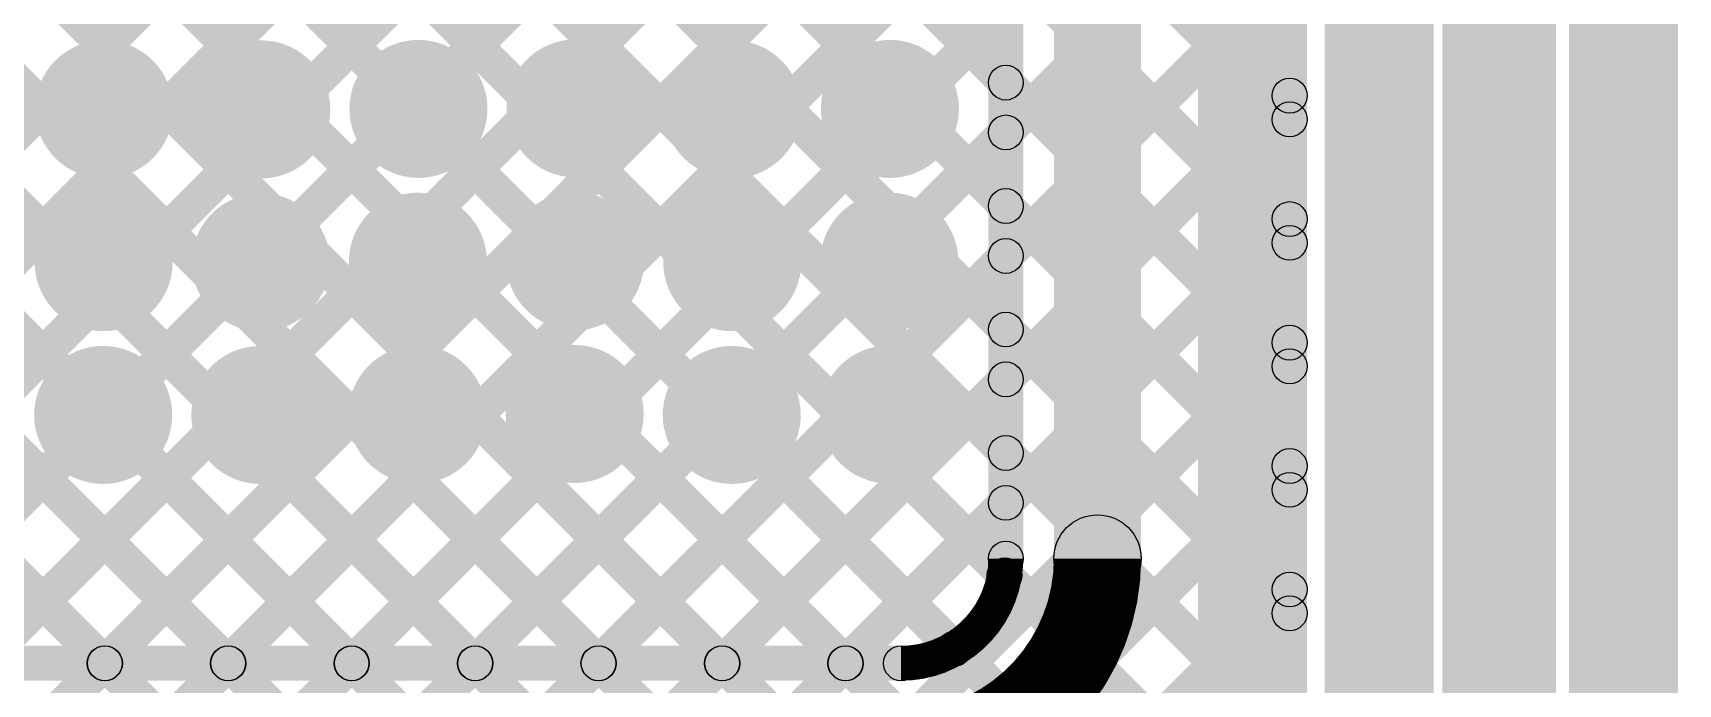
# Model space of a CAD drawing. Header units: millimetres. Extents: x -0.24 to 2.5, y 0 to 2.55.
# Drawn here: x 2.1111 to 2.488, y 0.7962 to 0.9454 of the extents above; entities that cross this region are included whole.
import ezdxf

# ---------------------------------------------------------------- set-up
doc = ezdxf.new("R2010")
doc.units = ezdxf.units.MM
doc.header["$MEASUREMENT"] = 0
for name, color, linetype in [('BottomLayer', 5, 'Continuous'), ('BottomSolder', 6, 'Continuous'), ('TopLayer', 1, 'Continuous'), ('TopSolder', 216, 'Continuous'), ('ViaHoleLayer', 16, 'Continuous')]:
    doc.layers.add(name, color=color, linetype=linetype)

msp = doc.modelspace()

# ---------------------------------------------------------------- hatches: boundary and pattern name
at = {"layer": 'BottomLayer'}
for points in [[(2.488, 0.483), (2.468, 0.483), (2.468, 2.146), (2.488, 2.146)], [(2.46, 0.572), (2.44, 0.572), (2.44, 2.08305), (2.46, 2.08305)], [(2.432, 0.5826), (2.41, 0.5826), (2.41, 1.967), (2.432, 1.967)], [(1.59671, 1.52424), (1.60236, 1.5299), (2.40183, 0.73044), (2.39617, 0.72478)], [(1.63789, 1.51135), (1.64354, 1.517), (2.40183, 0.75872), (2.39617, 0.75306)], [(1.58372, 1.50895), (1.58937, 1.5146), (2.40183, 0.70215), (2.39617, 0.69649)], [(1.66835, 1.50917), (1.674, 1.51483), (2.40183, 0.787), (2.39617, 0.78135)], [(1.56771, 1.49667), (1.57337, 1.50233), (2.40183, 0.67387), (2.39617, 0.66821)], [(1.5484, 1.48769), (1.55406, 1.49335), (2.40183, 0.64558), (2.39617, 0.63993)], [(1.5248, 1.48302), (1.53045, 1.48867), (2.2963, 0.72283), (2.29064, 0.71717)], [(1.50499, 1.47454), (1.51065, 1.48019), (2.26801, 0.72283), (2.26236, 0.71717)], [(1.49141, 1.45984), (1.49706, 1.46549), (2.17873, 0.78383), (2.17307, 0.77817)], [(1.48377, 1.43919), (1.48943, 1.44485), (2.15044, 0.78383), (2.14479, 0.77817)], [(2.02715, 1.17865), (2.03281, 1.18431), (2.40183, 0.81529), (2.39617, 0.80963)], [(2.05737, 1.17672), (2.06302, 1.18238), (2.40183, 0.84357), (2.39617, 0.83792)], [(2.08565, 1.17672), (2.09131, 1.18238), (2.40183, 0.87186), (2.39617, 0.8662)], [(2.403, 0.59171), (2.395, 0.59171), (2.395, 1.16904), (2.403, 1.16904)], [(1.94052, 0.69317), (1.93486, 0.69883), (2.39617, 1.16014), (2.40183, 1.15448)], [(1.36395, 0.17317), (1.3583, 0.17883), (2.3303, 1.15083), (2.33595, 1.14517)], [(1.89669, 0.67762), (1.89103, 0.68328), (2.35905, 1.15129), (2.3647, 1.14564)], [(2.14521, 1.14545), (2.15086, 1.15111), (2.40183, 0.90014), (2.39617, 0.89448)], [(2.17377, 1.14517), (2.17943, 1.15083), (2.40183, 0.92843), (2.39617, 0.92277)], [(1.98281, 0.70717), (1.97715, 0.71283), (2.39617, 1.13185), (2.40183, 1.12619)], [(2.01109, 0.70717), (2.00543, 0.71283), (2.39617, 1.10357), (2.40183, 1.09791)], [(2.03937, 0.70717), (2.03372, 0.71283), (2.39617, 1.07528), (2.40183, 1.06963)], [(2.13866, 0.77817), (2.133, 0.78383), (2.39617, 1.047), (2.40183, 1.04134)], [(2.16694, 0.77817), (2.16129, 0.78383), (2.39617, 1.01871), (2.40183, 1.01306)], [(2.19523, 0.77817), (2.18957, 0.78383), (2.39617, 0.99043), (2.40183, 0.98477)], [(2.20638, 0.76104), (2.20072, 0.7667), (2.39617, 0.96215), (2.40183, 0.95649)], [(2.22219, 0.74856), (2.21653, 0.75422), (2.39617, 0.93386), (2.40183, 0.9282)], [(2.22976, 0.72785), (2.2241, 0.7335), (2.39617, 0.90558), (2.40183, 0.89992)], [(2.24736, 0.71717), (2.24171, 0.72283), (2.39617, 0.87729), (2.40183, 0.87164)], [(2.27565, 0.71717), (2.26999, 0.72283), (2.39617, 0.84901), (2.40183, 0.84335)], [(2.30429, 0.71753), (2.29863, 0.72318), (2.39617, 0.82072), (2.40183, 0.81507)]]:
    msp.add_hatch(color=5, dxfattribs=at).paths.add_polyline_path(points)
h = msp.add_hatch(color=5, dxfattribs=at)
edge = h.paths.add_edge_path()
edge.add_arc((2.12744, 0.92789), 0.01181, 0, 360)
h = msp.add_hatch(color=5, dxfattribs=at)
edge = h.paths.add_edge_path()
edge.add_arc((2.16344, 0.92789), 0.01181, 0, 360)
h = msp.add_hatch(color=5, dxfattribs=at)
edge = h.paths.add_edge_path()
edge.add_arc((2.19944, 0.928), 0.01181, 0, 360)
h = msp.add_hatch(color=5, dxfattribs=at)
edge = h.paths.add_edge_path()
edge.add_arc((2.23544, 0.92811), 0.01181, 0, 360)
h = msp.add_hatch(color=5, dxfattribs=at)
edge = h.paths.add_edge_path()
edge.add_arc((2.27144, 0.92789), 0.01181, 0, 360)
h = msp.add_hatch(color=5, dxfattribs=at)
edge = h.paths.add_edge_path()
edge.add_arc((2.30744, 0.928), 0.01181, 0, 360)
h = msp.add_hatch(color=5, dxfattribs=at)
edge = h.paths.add_edge_path()
edge.add_arc((2.399, 0.93103), 0.004, 0, 360)
h = msp.add_hatch(color=5, dxfattribs=at)
edge = h.paths.add_edge_path()
edge.add_arc((2.399, 0.9256), 0.004, 0, 360)
h = msp.add_hatch(color=5, dxfattribs=at)
edge = h.paths.add_edge_path()
edge.add_arc((2.12733, 0.89289), 0.01181, 0, 360)
h = msp.add_hatch(color=5, dxfattribs=at)
edge = h.paths.add_edge_path()
edge.add_arc((2.16333, 0.89289), 0.01181, 0, 360)
h = msp.add_hatch(color=5, dxfattribs=at)
edge = h.paths.add_edge_path()
edge.add_arc((2.19933, 0.893), 0.01181, 0, 360)
h = msp.add_hatch(color=5, dxfattribs=at)
edge = h.paths.add_edge_path()
edge.add_arc((2.23533, 0.89311), 0.01181, 0, 360)
h = msp.add_hatch(color=5, dxfattribs=at)
edge = h.paths.add_edge_path()
edge.add_arc((2.27133, 0.89289), 0.01181, 0, 360)
h = msp.add_hatch(color=5, dxfattribs=at)
edge = h.paths.add_edge_path()
edge.add_arc((2.30733, 0.893), 0.01181, 0, 360)
h = msp.add_hatch(color=5, dxfattribs=at)
edge = h.paths.add_edge_path()
edge.add_arc((2.399, 0.90275), 0.004, 0, 360)
h = msp.add_hatch(color=5, dxfattribs=at)
edge = h.paths.add_edge_path()
edge.add_arc((2.399, 0.89731), 0.004, 0, 360)
h = msp.add_hatch(color=5, dxfattribs=at)
edge = h.paths.add_edge_path()
edge.add_arc((2.399, 0.87446), 0.004, 0, 360)
h = msp.add_hatch(color=5, dxfattribs=at)
edge = h.paths.add_edge_path()
edge.add_arc((2.399, 0.86903), 0.004, 0, 360)
h = msp.add_hatch(color=5, dxfattribs=at)
edge = h.paths.add_edge_path()
edge.add_arc((2.12722, 0.85789), 0.01181, 0, 360)
h = msp.add_hatch(color=5, dxfattribs=at)
edge = h.paths.add_edge_path()
edge.add_arc((2.16322, 0.85789), 0.01181, 0, 360)
h = msp.add_hatch(color=5, dxfattribs=at)
edge = h.paths.add_edge_path()
edge.add_arc((2.19922, 0.858), 0.01181, 0, 360)
h = msp.add_hatch(color=5, dxfattribs=at)
edge = h.paths.add_edge_path()
edge.add_arc((2.23522, 0.85811), 0.01181, 0, 360)
h = msp.add_hatch(color=5, dxfattribs=at)
edge = h.paths.add_edge_path()
edge.add_arc((2.27122, 0.85789), 0.01181, 0, 360)
h = msp.add_hatch(color=5, dxfattribs=at)
edge = h.paths.add_edge_path()
edge.add_arc((2.30721, 0.858), 0.01181, 0, 360)
h = msp.add_hatch(color=5, dxfattribs=at)
edge = h.paths.add_edge_path()
edge.add_arc((2.399, 0.84618), 0.004, 0, 360)
h = msp.add_hatch(color=5, dxfattribs=at)
edge = h.paths.add_edge_path()
edge.add_arc((2.399, 0.84074), 0.004, 0, 360)
h = msp.add_hatch(color=5, dxfattribs=at)
edge = h.paths.add_edge_path()
edge.add_arc((2.399, 0.8179), 0.004, 0, 360)
h = msp.add_hatch(color=5, dxfattribs=at)
edge = h.paths.add_edge_path()
edge.add_arc((2.399, 0.81246), 0.004, 0, 360)
at = {"layer": 'BottomSolder'}
h = msp.add_hatch(color=6, dxfattribs=at)
edge = h.paths.add_edge_path()
edge.add_arc((2.12744, 0.92789), 0.01581, 0, 360)
h = msp.add_hatch(color=6, dxfattribs=at)
edge = h.paths.add_edge_path()
edge.add_arc((2.16344, 0.92789), 0.01581, 0, 360)
h = msp.add_hatch(color=6, dxfattribs=at)
edge = h.paths.add_edge_path()
edge.add_arc((2.19944, 0.928), 0.01581, 0, 360)
h = msp.add_hatch(color=6, dxfattribs=at)
edge = h.paths.add_edge_path()
edge.add_arc((2.23544, 0.92811), 0.01581, 0, 360)
h = msp.add_hatch(color=6, dxfattribs=at)
edge = h.paths.add_edge_path()
edge.add_arc((2.27144, 0.92789), 0.01581, 0, 360)
h = msp.add_hatch(color=6, dxfattribs=at)
edge = h.paths.add_edge_path()
edge.add_arc((2.30744, 0.928), 0.01581, 0, 360)
h = msp.add_hatch(color=6, dxfattribs=at)
edge = h.paths.add_edge_path()
edge.add_arc((2.12733, 0.89289), 0.01581, 0, 360)
h = msp.add_hatch(color=6, dxfattribs=at)
edge = h.paths.add_edge_path()
edge.add_arc((2.16333, 0.89289), 0.01581, 0, 360)
h = msp.add_hatch(color=6, dxfattribs=at)
edge = h.paths.add_edge_path()
edge.add_arc((2.19933, 0.893), 0.01581, 0, 360)
h = msp.add_hatch(color=6, dxfattribs=at)
edge = h.paths.add_edge_path()
edge.add_arc((2.23533, 0.89311), 0.01581, 0, 360)
h = msp.add_hatch(color=6, dxfattribs=at)
edge = h.paths.add_edge_path()
edge.add_arc((2.27133, 0.89289), 0.01581, 0, 360)
h = msp.add_hatch(color=6, dxfattribs=at)
edge = h.paths.add_edge_path()
edge.add_arc((2.30733, 0.893), 0.01581, 0, 360)
h = msp.add_hatch(color=6, dxfattribs=at)
edge = h.paths.add_edge_path()
edge.add_arc((2.12722, 0.85789), 0.01581, 0, 360)
h = msp.add_hatch(color=6, dxfattribs=at)
edge = h.paths.add_edge_path()
edge.add_arc((2.16322, 0.85789), 0.01581, 0, 360)
h = msp.add_hatch(color=6, dxfattribs=at)
edge = h.paths.add_edge_path()
edge.add_arc((2.19922, 0.858), 0.01581, 0, 360)
h = msp.add_hatch(color=6, dxfattribs=at)
edge = h.paths.add_edge_path()
edge.add_arc((2.23522, 0.85811), 0.01581, 0, 360)
h = msp.add_hatch(color=6, dxfattribs=at)
edge = h.paths.add_edge_path()
edge.add_arc((2.27122, 0.85789), 0.01581, 0, 360)
h = msp.add_hatch(color=6, dxfattribs=at)
edge = h.paths.add_edge_path()
edge.add_arc((2.30721, 0.858), 0.01581, 0, 360)
at = {"layer": 'TopLayer'}
for points in [[(2.483, 0.52527), (2.463, 0.52527), (2.463, 2.14068), (2.483, 2.14068)], [(2.454, 0.556), (2.434, 0.556), (2.434, 1.842), (2.454, 1.842)], [(2.427, 0.73218), (2.407, 0.73218), (2.407, 1.78951), (2.427, 1.78951)], [(2.398, 0.769), (2.378, 0.769), (2.378, 1.6831), (2.398, 1.6831)], [(2.365, 0.825), (2.345, 0.825), (2.345, 1.465), (2.365, 1.465)], [(2.338, 0.825), (2.33, 0.825), (2.33, 1.16934), (2.338, 1.16934)], [(1.77779, 1.14517), (1.78344, 1.15083), (2.13044, 0.80383), (2.12479, 0.79817)], [(1.80607, 1.14517), (1.81173, 1.15083), (2.15873, 0.80383), (2.15307, 0.79817)], [(1.83436, 1.14517), (1.84001, 1.15083), (2.18701, 0.80383), (2.18136, 0.79817)], [(1.86264, 1.14517), (1.8683, 1.15083), (2.2153, 0.80383), (2.20964, 0.79817)], [(1.89093, 1.14517), (1.89658, 1.15083), (2.24358, 0.80383), (2.23793, 0.79817)], [(1.91921, 1.14517), (1.92487, 1.15083), (2.27187, 0.80383), (2.26621, 0.79817)], [(1.94749, 1.14517), (1.95315, 1.15083), (2.30015, 0.80383), (2.29449, 0.79817)], [(1.97578, 1.14517), (1.98144, 1.15083), (2.32508, 0.80719), (2.31942, 0.80153)], [(1.98895, 0.79817), (1.9833, 0.80383), (2.33117, 1.1517), (2.33683, 1.14605)], [(2.00406, 1.14517), (2.00972, 1.15083), (2.33652, 0.82402), (2.33087, 0.81837)], [(2.03235, 1.14517), (2.038, 1.15083), (2.33683, 0.852), (2.33117, 0.84635)], [(2.06063, 1.14517), (2.06629, 1.15083), (2.33683, 0.88029), (2.33117, 0.87463)], [(2.08892, 1.14517), (2.09457, 1.15083), (2.33683, 0.90857), (2.33117, 0.90292)], [(2.1172, 1.14517), (2.12286, 1.15083), (2.33683, 0.93686), (2.33117, 0.9312)], [(2.01724, 0.79817), (2.01158, 0.80383), (2.33117, 1.12342), (2.33683, 1.11776)], [(2.04552, 0.79817), (2.03986, 0.80383), (2.33117, 1.09514), (2.33683, 1.08948)], [(2.07381, 0.79817), (2.06815, 0.80383), (2.33117, 1.06685), (2.33683, 1.06119)], [(2.10209, 0.79817), (2.09643, 0.80383), (2.33117, 1.03857), (2.33683, 1.03291)], [(2.13037, 0.79817), (2.12472, 0.80383), (2.33117, 1.01028), (2.33683, 1.00463)], [(2.15866, 0.79817), (2.153, 0.80383), (2.33117, 0.982), (2.33683, 0.97634)], [(2.18694, 0.79817), (2.18129, 0.80383), (2.33117, 0.95371), (2.33683, 0.94806)], [(2.21523, 0.79817), (2.20957, 0.80383), (2.33117, 0.92543), (2.33683, 0.91977)], [(2.24351, 0.79817), (2.23785, 0.80383), (2.33117, 0.89715), (2.33683, 0.89149)], [(2.2718, 0.79817), (2.26614, 0.80383), (2.33117, 0.86886), (2.33683, 0.8632)], [(2.30008, 0.79817), (2.29442, 0.80383), (2.33117, 0.84058), (2.33683, 0.83492)], [(1.736, 0.797), (1.736, 0.805), (2.31, 0.805), (2.31, 0.797)]]:
    msp.add_hatch(color=1, dxfattribs=at).paths.add_polyline_path(points)
h = msp.add_hatch(color=1, dxfattribs=at)
edge = h.paths.add_edge_path()
edge.add_arc((2.12744, 0.92789), 0.01181, 0, 360)
h = msp.add_hatch(color=1, dxfattribs=at)
edge = h.paths.add_edge_path()
edge.add_arc((2.16344, 0.92789), 0.01181, 0, 360)
h = msp.add_hatch(color=1, dxfattribs=at)
edge = h.paths.add_edge_path()
edge.add_arc((2.19944, 0.928), 0.01181, 0, 360)
h = msp.add_hatch(color=1, dxfattribs=at)
edge = h.paths.add_edge_path()
edge.add_arc((2.23544, 0.92811), 0.01181, 0, 360)
h = msp.add_hatch(color=1, dxfattribs=at)
edge = h.paths.add_edge_path()
edge.add_arc((2.27144, 0.92789), 0.01181, 0, 360)
h = msp.add_hatch(color=1, dxfattribs=at)
edge = h.paths.add_edge_path()
edge.add_arc((2.30744, 0.928), 0.01181, 0, 360)
h = msp.add_hatch(color=1, dxfattribs=at)
edge = h.paths.add_edge_path()
edge.add_arc((2.334, 0.93403), 0.004, 0, 360)
h = msp.add_hatch(color=1, dxfattribs=at)
edge = h.paths.add_edge_path()
edge.add_arc((2.334, 0.9226), 0.004, 0, 360)
h = msp.add_hatch(color=1, dxfattribs=at)
edge = h.paths.add_edge_path()
edge.add_arc((2.334, 0.90574), 0.004, 0, 360)
h = msp.add_hatch(color=1, dxfattribs=at)
edge = h.paths.add_edge_path()
edge.add_arc((2.12733, 0.89289), 0.01181, 0, 360)
h = msp.add_hatch(color=1, dxfattribs=at)
edge = h.paths.add_edge_path()
edge.add_arc((2.16333, 0.89289), 0.01181, 0, 360)
h = msp.add_hatch(color=1, dxfattribs=at)
edge = h.paths.add_edge_path()
edge.add_arc((2.19933, 0.893), 0.01181, 0, 360)
h = msp.add_hatch(color=1, dxfattribs=at)
edge = h.paths.add_edge_path()
edge.add_arc((2.23533, 0.89311), 0.01181, 0, 360)
h = msp.add_hatch(color=1, dxfattribs=at)
edge = h.paths.add_edge_path()
edge.add_arc((2.27133, 0.89289), 0.01181, 0, 360)
h = msp.add_hatch(color=1, dxfattribs=at)
edge = h.paths.add_edge_path()
edge.add_arc((2.30733, 0.893), 0.01181, 0, 360)
h = msp.add_hatch(color=1, dxfattribs=at)
edge = h.paths.add_edge_path()
edge.add_arc((2.334, 0.89432), 0.004, 0, 360)
h = msp.add_hatch(color=1, dxfattribs=at)
edge = h.paths.add_edge_path()
edge.add_arc((2.334, 0.87746), 0.004, 0, 360)
h = msp.add_hatch(color=1, dxfattribs=at)
edge = h.paths.add_edge_path()
edge.add_arc((2.12722, 0.85789), 0.01181, 0, 360)
h = msp.add_hatch(color=1, dxfattribs=at)
edge = h.paths.add_edge_path()
edge.add_arc((2.16322, 0.85789), 0.01181, 0, 360)
h = msp.add_hatch(color=1, dxfattribs=at)
edge = h.paths.add_edge_path()
edge.add_arc((2.19922, 0.858), 0.01181, 0, 360)
h = msp.add_hatch(color=1, dxfattribs=at)
edge = h.paths.add_edge_path()
edge.add_arc((2.23522, 0.85811), 0.01181, 0, 360)
h = msp.add_hatch(color=1, dxfattribs=at)
edge = h.paths.add_edge_path()
edge.add_arc((2.27122, 0.85789), 0.01181, 0, 360)
h = msp.add_hatch(color=1, dxfattribs=at)
edge = h.paths.add_edge_path()
edge.add_arc((2.30721, 0.858), 0.01181, 0, 360)
h = msp.add_hatch(color=1, dxfattribs=at)
edge = h.paths.add_edge_path()
edge.add_arc((2.334, 0.86603), 0.004, 0, 360)
h = msp.add_hatch(color=1, dxfattribs=at)
edge = h.paths.add_edge_path()
edge.add_arc((2.334, 0.84918), 0.004, 0, 360)
h = msp.add_hatch(color=1, dxfattribs=at)
edge = h.paths.add_edge_path()
edge.add_arc((2.334, 0.83775), 0.004, 0, 360)
h = msp.add_hatch(color=1, dxfattribs=at)
edge = h.paths.add_edge_path()
edge.add_arc((2.355, 0.825), 0.01, 0, 360)
h = msp.add_hatch(color=1, dxfattribs=at)
edge = h.paths.add_edge_path()
edge.add_arc((2.355, 0.825), 0.01, 0, 360)
h = msp.add_hatch(color=1, dxfattribs=at)
edge = h.paths.add_edge_path()
edge.add_arc((2.334, 0.825), 0.004, 0, 360)
h = msp.add_hatch(color=1, dxfattribs=at)
edge = h.paths.add_edge_path()
edge.add_arc((2.334, 0.825), 0.004, 0, 360)
h = msp.add_hatch(color=1, dxfattribs=at)
edge = h.paths.add_edge_path()
edge.add_arc((2.3337, 0.82119), 0.004, 0, 360)
h = msp.add_hatch(color=1, dxfattribs=at)
edge = h.paths.add_edge_path()
edge.add_arc((2.32225, 0.80436), 0.004, 0, 360)
h = msp.add_hatch(color=1, dxfattribs=at)
edge = h.paths.add_edge_path()
edge.add_arc((2.12755, 0.801), 0.004, 0, 360)
h = msp.add_hatch(color=1, dxfattribs=at)
edge = h.paths.add_edge_path()
edge.add_arc((2.12762, 0.801), 0.004, 0, 360)
h = msp.add_hatch(color=1, dxfattribs=at)
edge = h.paths.add_edge_path()
edge.add_arc((2.15583, 0.801), 0.004, 0, 360)
h = msp.add_hatch(color=1, dxfattribs=at)
edge = h.paths.add_edge_path()
edge.add_arc((2.1559, 0.801), 0.004, 0, 360)
h = msp.add_hatch(color=1, dxfattribs=at)
edge = h.paths.add_edge_path()
edge.add_arc((2.18411, 0.801), 0.004, 0, 360)
h = msp.add_hatch(color=1, dxfattribs=at)
edge = h.paths.add_edge_path()
edge.add_arc((2.18419, 0.801), 0.004, 0, 360)
h = msp.add_hatch(color=1, dxfattribs=at)
edge = h.paths.add_edge_path()
edge.add_arc((2.2124, 0.801), 0.004, 0, 360)
h = msp.add_hatch(color=1, dxfattribs=at)
edge = h.paths.add_edge_path()
edge.add_arc((2.21247, 0.801), 0.004, 0, 360)
h = msp.add_hatch(color=1, dxfattribs=at)
edge = h.paths.add_edge_path()
edge.add_arc((2.24068, 0.801), 0.004, 0, 360)
h = msp.add_hatch(color=1, dxfattribs=at)
edge = h.paths.add_edge_path()
edge.add_arc((2.24075, 0.801), 0.004, 0, 360)
h = msp.add_hatch(color=1, dxfattribs=at)
edge = h.paths.add_edge_path()
edge.add_arc((2.26897, 0.801), 0.004, 0, 360)
h = msp.add_hatch(color=1, dxfattribs=at)
edge = h.paths.add_edge_path()
edge.add_arc((2.26904, 0.801), 0.004, 0, 360)
h = msp.add_hatch(color=1, dxfattribs=at)
edge = h.paths.add_edge_path()
edge.add_arc((2.29725, 0.801), 0.004, 0, 360)
h = msp.add_hatch(color=1, dxfattribs=at)
edge = h.paths.add_edge_path()
edge.add_arc((2.29732, 0.801), 0.004, 0, 360)
h = msp.add_hatch(color=1, dxfattribs=at)
edge = h.paths.add_edge_path()
edge.add_arc((2.31, 0.801), 0.004, 0, 360)
h = msp.add_hatch(color=1, dxfattribs=at)
edge = h.paths.add_edge_path()
edge.add_arc((2.31, 0.801), 0.004, 0, 360)
at = {"layer": 'TopSolder'}
h = msp.add_hatch(color=216, dxfattribs=at)
edge = h.paths.add_edge_path()
edge.add_arc((2.12744, 0.92789), 0.01581, 0, 360)
h = msp.add_hatch(color=216, dxfattribs=at)
edge = h.paths.add_edge_path()
edge.add_arc((2.16344, 0.92789), 0.01581, 0, 360)
h = msp.add_hatch(color=216, dxfattribs=at)
edge = h.paths.add_edge_path()
edge.add_arc((2.19944, 0.928), 0.01581, 0, 360)
h = msp.add_hatch(color=216, dxfattribs=at)
edge = h.paths.add_edge_path()
edge.add_arc((2.23544, 0.92811), 0.01581, 0, 360)
h = msp.add_hatch(color=216, dxfattribs=at)
edge = h.paths.add_edge_path()
edge.add_arc((2.27144, 0.92789), 0.01581, 0, 360)
h = msp.add_hatch(color=216, dxfattribs=at)
edge = h.paths.add_edge_path()
edge.add_arc((2.30744, 0.928), 0.01581, 0, 360)
h = msp.add_hatch(color=216, dxfattribs=at)
edge = h.paths.add_edge_path()
edge.add_arc((2.12733, 0.89289), 0.01581, 0, 360)
h = msp.add_hatch(color=216, dxfattribs=at)
edge = h.paths.add_edge_path()
edge.add_arc((2.16333, 0.89289), 0.01581, 0, 360)
h = msp.add_hatch(color=216, dxfattribs=at)
edge = h.paths.add_edge_path()
edge.add_arc((2.19933, 0.893), 0.01581, 0, 360)
h = msp.add_hatch(color=216, dxfattribs=at)
edge = h.paths.add_edge_path()
edge.add_arc((2.23533, 0.89311), 0.01581, 0, 360)
h = msp.add_hatch(color=216, dxfattribs=at)
edge = h.paths.add_edge_path()
edge.add_arc((2.27133, 0.89289), 0.01581, 0, 360)
h = msp.add_hatch(color=216, dxfattribs=at)
edge = h.paths.add_edge_path()
edge.add_arc((2.30733, 0.893), 0.01581, 0, 360)
h = msp.add_hatch(color=216, dxfattribs=at)
edge = h.paths.add_edge_path()
edge.add_arc((2.12722, 0.85789), 0.01581, 0, 360)
h = msp.add_hatch(color=216, dxfattribs=at)
edge = h.paths.add_edge_path()
edge.add_arc((2.16322, 0.85789), 0.01581, 0, 360)
h = msp.add_hatch(color=216, dxfattribs=at)
edge = h.paths.add_edge_path()
edge.add_arc((2.19922, 0.858), 0.01581, 0, 360)
h = msp.add_hatch(color=216, dxfattribs=at)
edge = h.paths.add_edge_path()
edge.add_arc((2.23522, 0.85811), 0.01581, 0, 360)
h = msp.add_hatch(color=216, dxfattribs=at)
edge = h.paths.add_edge_path()
edge.add_arc((2.27122, 0.85789), 0.01581, 0, 360)
h = msp.add_hatch(color=216, dxfattribs=at)
edge = h.paths.add_edge_path()
edge.add_arc((2.30721, 0.858), 0.01581, 0, 360)
at = {"layer": 'ViaHoleLayer'}
h = msp.add_hatch(color=16, dxfattribs=at)
edge = h.paths.add_edge_path()
edge.add_arc((2.12744, 0.92789), 0.00787, 0, 360)
h = msp.add_hatch(color=16, dxfattribs=at)
edge = h.paths.add_edge_path()
edge.add_arc((2.16344, 0.92789), 0.00787, 0, 360)
h = msp.add_hatch(color=16, dxfattribs=at)
edge = h.paths.add_edge_path()
edge.add_arc((2.19944, 0.928), 0.00787, 0, 360)
h = msp.add_hatch(color=16, dxfattribs=at)
edge = h.paths.add_edge_path()
edge.add_arc((2.23544, 0.92811), 0.00787, 0, 360)
h = msp.add_hatch(color=16, dxfattribs=at)
edge = h.paths.add_edge_path()
edge.add_arc((2.27144, 0.92789), 0.00787, 0, 360)
h = msp.add_hatch(color=16, dxfattribs=at)
edge = h.paths.add_edge_path()
edge.add_arc((2.30744, 0.928), 0.00787, 0, 360)
h = msp.add_hatch(color=16, dxfattribs=at)
edge = h.paths.add_edge_path()
edge.add_arc((2.12733, 0.89289), 0.00787, 0, 360)
h = msp.add_hatch(color=16, dxfattribs=at)
edge = h.paths.add_edge_path()
edge.add_arc((2.16333, 0.89289), 0.00787, 0, 360)
h = msp.add_hatch(color=16, dxfattribs=at)
edge = h.paths.add_edge_path()
edge.add_arc((2.19933, 0.893), 0.00787, 0, 360)
h = msp.add_hatch(color=16, dxfattribs=at)
edge = h.paths.add_edge_path()
edge.add_arc((2.23533, 0.89311), 0.00787, 0, 360)
h = msp.add_hatch(color=16, dxfattribs=at)
edge = h.paths.add_edge_path()
edge.add_arc((2.27133, 0.89289), 0.00787, 0, 360)
h = msp.add_hatch(color=16, dxfattribs=at)
edge = h.paths.add_edge_path()
edge.add_arc((2.30733, 0.893), 0.00787, 0, 360)
h = msp.add_hatch(color=16, dxfattribs=at)
edge = h.paths.add_edge_path()
edge.add_arc((2.12722, 0.85789), 0.00787, 0, 360)
h = msp.add_hatch(color=16, dxfattribs=at)
edge = h.paths.add_edge_path()
edge.add_arc((2.16322, 0.85789), 0.00787, 0, 360)
h = msp.add_hatch(color=16, dxfattribs=at)
edge = h.paths.add_edge_path()
edge.add_arc((2.19922, 0.858), 0.00787, 0, 360)
h = msp.add_hatch(color=16, dxfattribs=at)
edge = h.paths.add_edge_path()
edge.add_arc((2.23522, 0.85811), 0.00787, 0, 360)
h = msp.add_hatch(color=16, dxfattribs=at)
edge = h.paths.add_edge_path()
edge.add_arc((2.27122, 0.85789), 0.00787, 0, 360)
h = msp.add_hatch(color=16, dxfattribs=at)
edge = h.paths.add_edge_path()
edge.add_arc((2.30721, 0.858), 0.00787, 0, 360)

# ---------------------------------------------------------------- linework, layer by layer
at = {"layer": 'BottomLayer'}
for centre in [(2.399, 0.93103), (2.399, 0.9256), (2.399, 0.90275), (2.399, 0.89731), (2.399, 0.87446), (2.399, 0.86903), (2.399, 0.84618), (2.399, 0.84074), (2.399, 0.8179), (2.399, 0.81246)]:
    msp.add_circle(centre, 0.004, dxfattribs=at)
at = {"layer": 'TopLayer'}
for points, const_width in [([(2.355, 0.825, -0.414214), (2.31, 0.78)], 0.02), ([(2.334, 0.825, -0.414214), (2.31, 0.801)], 0.008)]:
    msp.add_lwpolyline(points, format="xyb", dxfattribs=dict(at, const_width=const_width))
for centre, radius in [((2.334, 0.93403), 0.004), ((2.334, 0.9226), 0.004), ((2.334, 0.90574), 0.004), ((2.334, 0.89432), 0.004), ((2.334, 0.87746), 0.004), ((2.334, 0.86603), 0.004), ((2.334, 0.84918), 0.004), ((2.334, 0.83775), 0.004), ((2.355, 0.825), 0.01), ((2.355, 0.825), 0.01), ((2.334, 0.825), 0.004), ((2.334, 0.825), 0.004), ((2.3337, 0.82119), 0.004), ((2.32225, 0.80436), 0.004), ((2.12755, 0.801), 0.004), ((2.12762, 0.801), 0.004), ((2.15583, 0.801), 0.004), ((2.1559, 0.801), 0.004), ((2.18411, 0.801), 0.004), ((2.18419, 0.801), 0.004), ((2.2124, 0.801), 0.004), ((2.21247, 0.801), 0.004), ((2.24068, 0.801), 0.004), ((2.24075, 0.801), 0.004), ((2.26897, 0.801), 0.004), ((2.26904, 0.801), 0.004), ((2.29725, 0.801), 0.004), ((2.29732, 0.801), 0.004), ((2.31, 0.801), 0.004), ((2.31, 0.801), 0.004)]:
    msp.add_circle(centre, radius, dxfattribs=at)

doc.saveas('drawing.dxf')
